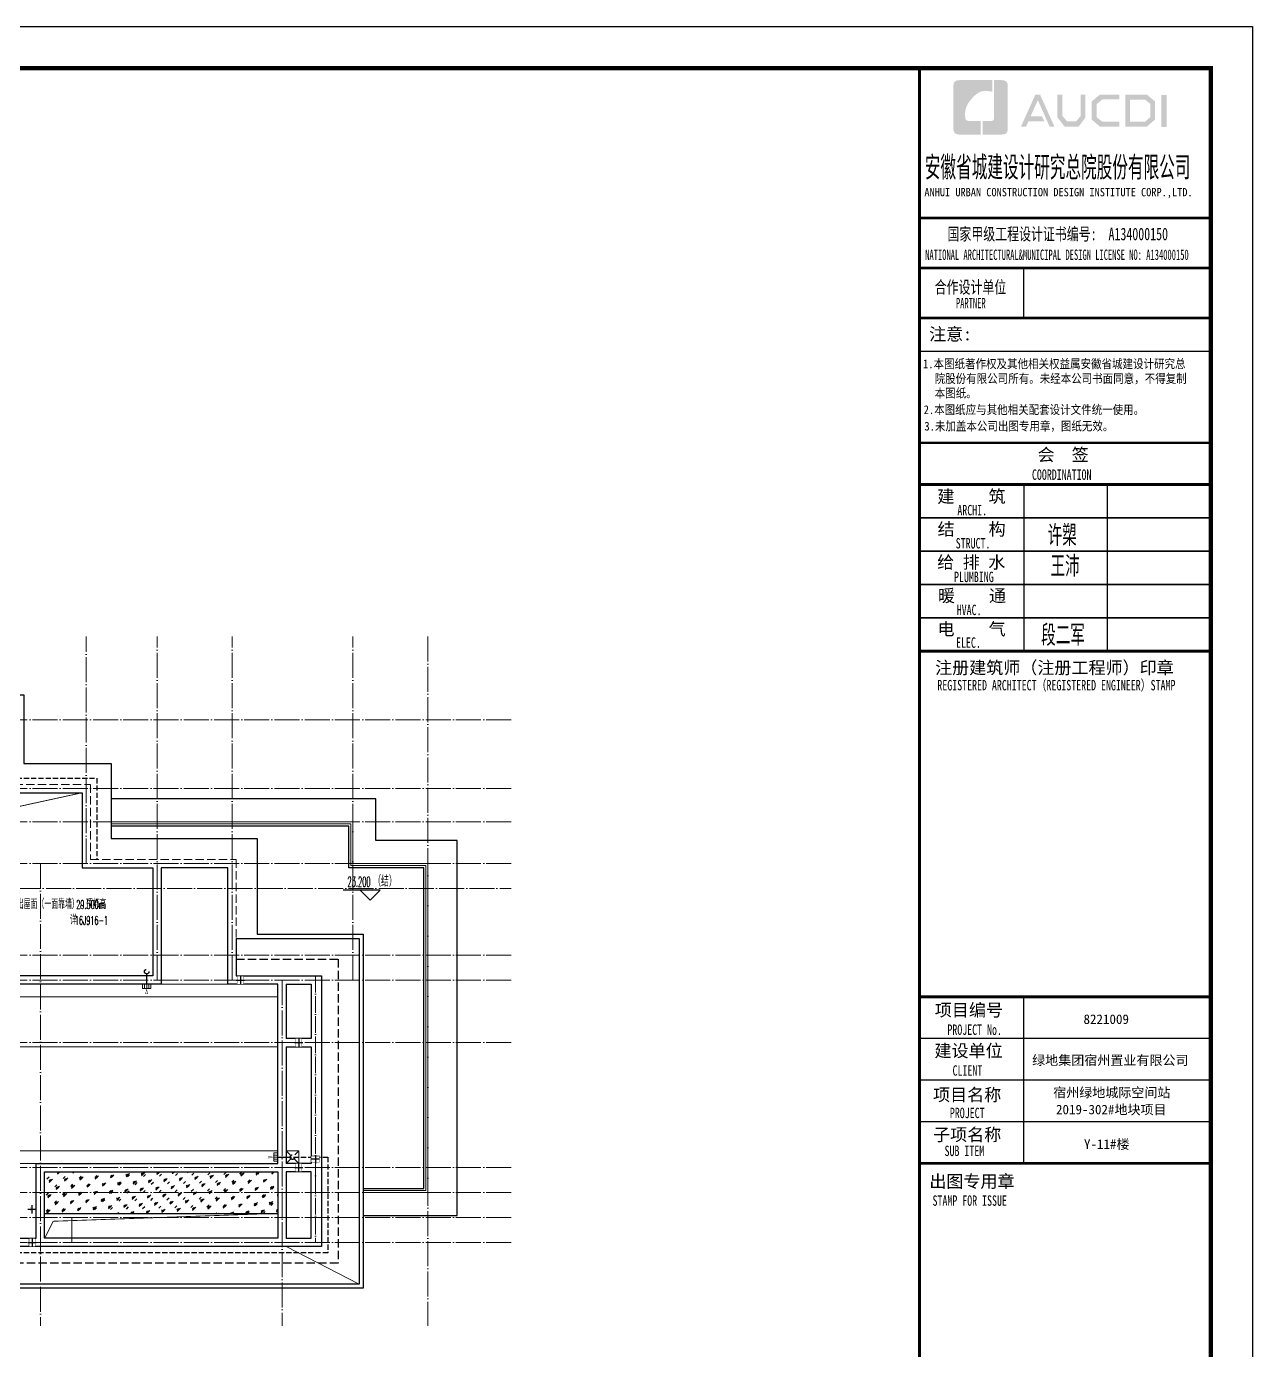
# Model space of a CAD drawing. Extents: x -518115 to 389031, y -231062 to 1628073.
# Drawn here: x 53681 to 83114, y 206813 to 238607 of the extents above; entities that cross this region are included whole.
import ezdxf

# ---------------------------------------------------------------- set-up
doc = ezdxf.new("R2010")
doc.units = 0
doc.header["$LTSCALE"] = 1000
doc.header["$MEASUREMENT"] = 0
for name, pattern in [('#P_--_20B1_001_t3$0$DASH', [0.35, 0.25, -0.1]), ('__DASH', [0.35, 0.25, -0.1]), ('DASH', [0.35, 0.25, -0.1]), ('DOTE', [2.42, 2, -0.2, 0.02, -0.2])]:
    doc.linetypes.add(name, pattern=pattern)
for name, color, linetype in [('DIM_ELEV', 3, 'Continuous'), ('PUB_TEXT', 4, 'Continuous'), ('ROOF', 183, 'Continuous'), ('VPIPE-凝结', 150, 'Continuous'), ('VPIPE-雨水', 4, 'DASH'), ('保温', 6, 'Continuous'), ('图框', 140, 'Continuous'), ('图签文字', 147, 'Continuous'), ('机电标识类', 1, 'Continuous'), ('污水', 3, 'Continuous'), ('看线', 251, 'Continuous')]:
    doc.layers.add(name, color=color, linetype=linetype)
for name, color, linetype, lineweight in [('DOTE', 19, 'DOTE', 9), ('图签', 147, 'Continuous', 18), ('平面-分水线', 214, 'Continuous', 15), ('平面-排水沟', 86, 'Continuous', 15), ('平面-栏杆', 135, 'Continuous', 15), ('平面-看线', 45, 'Continuous', 15), ('空调', 76, 'Continuous', 13)]:
    doc.layers.add(name, color=color, linetype=linetype, lineweight=lineweight)
doc.layers.add('yichutu', color=7, linetype='Continuous', true_color=0xffffff, plot=False)
doc.styles.add('_TCH_DIM', font='SIMPLEX.shx', dxfattribs={"width": 0.7, "bigfont": 'GBCBIG.shx'})
doc.styles.add('HT', font='')
doc.styles.add('宋体', font='', dxfattribs={"height": 50})
doc.styles.add('建筑图签-1', font='', dxfattribs={"width": 0.7})
doc.styles.add('建筑图签-2', font='TXT.shx', dxfattribs={"width": 0.5, "bigfont": 'HZTXT.shx'})
doc.styles.get('HT').set_extended_font_data('SimHei')
doc.styles.get('宋体').set_extended_font_data('SimSun')
doc.styles.get('建筑图签-1').set_extended_font_data('SimHei')

# ---------------------------------------------------------------- blocks, each defined once
blk = doc.blocks.new('GDGDGDSDA')
at = {"layer": 'DOTE', "linetype": 'DOTE', "ltscale": 0.3}
for p, q in [((461135, 370658), (461135, 376108)), ((462835, 367858), (462835, 376108)), ((464635, 367858), (464635, 376108)), ((467535, 367858), (467535, 376108)), ((469335, 376108), (469335, 359558)), ((471335, 374108), (417335, 374108)), ((471335, 372458), (417335, 372458)), ((471335, 371658), (417335, 371658)), ((471335, 370658), (417335, 370658)), ((460035, 370658), (460035, 359558)), ((417335, 370059), (471335, 370059)), ((471335, 368458), (417335, 368458)), ((471335, 367858), (417335, 367858)), ((465835, 367858), (465835, 359558)), ((471335, 366358), (417335, 366358)), ((471335, 363358), (417335, 363358)), ((466635, 363358), (466635, 362758)), ((471335, 362758), (417335, 362758)), ((471335, 362158), (417335, 362158)), ((460785, 362158), (460785, 361558)), ((471335, 361558), (417335, 361558))]:
    blk.add_line(p, q, dxfattribs=at)
blk = doc.blocks.new('院标1')
h = blk.add_hatch(color=150)
h.dxf.hatch_style = 1
h.set_gradient(color1=(33, 113, 253), color2=(33, 113, 253), tint=1, name='INVCURVED')
edge = h.paths.add_edge_path()
edge.add_spline(control_points=[(116373, 648379), (116379, 648379), (116382, 648379), (116391, 648379), (116391, 648379), (116391, 648379), (116616, 648379), (116616, 648379), (116616, 648379), (116616, 648379), (116616, 648054), (116616, 648054), (116616, 648054), (116616, 648054), (116108, 648054), (116108, 648054), (116108, 648054), (116028, 648054), (115963, 648111), (115963, 648199), (115963, 648199), (115963, 648199), (115963, 649215), (115963, 649215), (115963, 649215), (115963, 649295), (116018, 649360), (116108, 649360), (116108, 649360), (116108, 649360), (116897, 649360), (116897, 649360), (116897, 649360), (116897, 649360), (116897, 649080), (116897, 649080), (116897, 649080), (116897, 649080), (116566, 649140), (116356, 648859), (116356, 648859), (116245, 648719), (116240, 648545), (116247, 648466), (116247, 648466), (116254, 648386), (116247, 648466), (116247, 648466), (116247, 648466), (116247, 648466), (116258, 648374), (116373, 648379)], knot_values=[0, 0, 0, 0, 0.071429, 0.071429, 0.071429, 0.107143, 0.142857, 0.142857, 0.142857, 0.178571, 0.214286, 0.214286, 0.214286, 0.25, 0.285714, 0.285714, 0.285714, 0.321429, 0.357143, 0.357143, 0.357143, 0.392857, 0.428571, 0.428571, 0.428571, 0.464286, 0.5, 0.5, 0.5, 0.535714, 0.571429, 0.571429, 0.571429, 0.607143, 0.642857, 0.642857, 0.642857, 0.678571, 0.714286, 0.714286, 0.714286, 0.75, 0.785714, 0.785714, 0.785714, 0.821429, 0.857143, 0.857143, 0.857143, 0.928571, 1, 1, 1, 1], degree=3, periodic=0)
h = blk.add_hatch(color=150)
h.dxf.hatch_style = 1
h.set_gradient(color1=(33, 113, 253), color2=(33, 113, 253), tint=1, name='INVCURVED')
edge = h.paths.add_edge_path()
edge.add_spline(control_points=[(117268, 649215), (117268, 649215), (117268, 648199), (117268, 648199), (117268, 648199), (117268, 648114), (117212, 648054), (117123, 648054), (117123, 648054), (117123, 648054), (116663, 648054), (116663, 648054), (116663, 648054), (116663, 648054), (116663, 648379), (116663, 648379), (116663, 648379), (116663, 648379), (116865, 648379), (116865, 648379), (116865, 648379), (116907, 648379), (116941, 648413), (116941, 648455), (116941, 648455), (116941, 648455), (116941, 649360), (116941, 649360), (116941, 649360), (116941, 649360), (117123, 649360), (117123, 649360), (117123, 649360), (117204, 649360), (117268, 649306), (117268, 649215)], knot_values=[0, 0, 0, 0, 0.1, 0.1, 0.1, 0.15, 0.2, 0.2, 0.2, 0.25, 0.3, 0.3, 0.3, 0.35, 0.4, 0.4, 0.4, 0.45, 0.5, 0.5, 0.5, 0.55, 0.6, 0.6, 0.6, 0.65, 0.7, 0.7, 0.7, 0.75, 0.8, 0.8, 0.8, 0.9, 1, 1, 1, 1], degree=3, periodic=0)
blk = doc.blocks.new('TK')
at = {"layer": '图框'}
h = blk.add_hatch(color=256, dxfattribs=at)
h.paths.add_polyline_path([(547288, 547072), (547414, 547072), (547414, 546302), (547288, 546302)])
h.paths.add_polyline_path([(546536, 546956), (546536, 546430), (546896, 546430), (547020, 546536), (547020, 546855), (546900, 546956)], flags=16)
h.paths.add_polyline_path([(546418, 547074), (546418, 546311), (546940, 546311), (547138, 546482), (547138, 546910), (546943, 547074)])
h.paths.add_polyline_path([(546275, 547077), (546275, 546962), (545868, 546962), (545735, 546851), (545735, 546531), (545868, 546429), (546277, 546429), (546277, 546307), (545813, 546307), (545611, 546481), (545611, 546910), (545809, 547077)])
h.paths.add_polyline_path([(544792, 547075), (544912, 547075), (544912, 546565), (545026, 546433), (545237, 546433), (545351, 546565), (545351, 547075), (545465, 547075), (545465, 546528), (545301, 546311), (544963, 546311), (544792, 546530)])
h.paths.add_polyline_path([(544260, 547074), (544377, 547074), (544719, 546310), (544603, 546310), (544322, 546944), (544147, 546556), (544418, 546556), (544479, 546440), (544098, 546440), (544039, 546308), (543916, 546308)])
for p, q in [((541480, 544114), (548480, 544114)), ((541480, 544114), (548480, 544114)), ((541480, 542914), (548480, 542914))]:
    blk.add_line(p, q, dxfattribs=at)
blk.add_lwpolyline([(465375, 548714), (549475, 548714), (549475, 489314), (465375, 489314)], close=True, dxfattribs=at)
blk.add_lwpolyline([(465375, 548714), (549475, 548714), (549475, 489314), (465375, 489314)], close=True, dxfattribs=at)
at = {"layer": '图框', "const_width": 100}
blk.add_lwpolyline([(548475, 490314), (548475, 547714), (467875, 547714), (467875, 490314)], close=True, dxfattribs=at)
at = {"layer": '图框'}
for points, const_width in [([(541480, 490314), (541480, 547714)], 70), ([(541480, 544114), (548480, 544114)], 60), ([(541480, 542914), (548480, 542914)], 60), ([(541480, 542914), (548480, 542914)], 60), ([(543980, 542914), (543980, 541714)], 35), ([(541480, 541714), (548480, 541714)], 60), ([(541480, 541714), (548480, 541714)], 60), ([(541480, 540913), (548480, 540913)], 35), ([(541488, 538714), (548488, 538714)], 60), ([(541488, 537714), (548488, 537714)], 70), ([(541488, 537714), (548488, 537714)], 70), ([(543988, 537714), (543988, 533714)], 35), ([(545988, 537714), (545988, 533714)], 35), ([(541488, 536914), (548488, 536914)], 35), ([(541488, 536114), (548488, 536114)], 35), ([(541488, 535314), (548488, 535314)], 35), ([(541488, 534514), (548488, 534514)], 35), ([(541488, 533714), (548488, 533714)], 70), ([(541480, 525414), (548480, 525414)], 70), ([(541480, 525414), (548480, 525414)], 70), ([(543980, 521414), (543980, 525414)], 35), ([(541480, 524414), (548480, 524414)], 35), ([(541480, 523414), (548480, 523414)], 35), ([(541480, 522414), (548480, 522414)], 35), ([(548480, 521414), (541480, 521414)], 70)]:
    blk.add_lwpolyline(points, dxfattribs=dict(at, const_width=const_width))
blk.add_blockref('院标1', (426331, -101935))
for s, height, style, width, p in [('ANHUI URBAN CONSTRUCTION DESIGN INSTITUTE CORP.,LTD.', 200, '建筑图签-1', 0.91, (541598, 544636)), ('NATIONAL ARCHITECTURAL&MUNICIPAL DESIGN LICENSE NO: A134000150', 250, '建筑图签-1', 0.6, (541617, 543108)), ('PARTNER', 250, '建筑图签-1', 0.6, (542355, 541947)), ('1.本图纸著作权及其他相关权益属安徽省城建设计研究总', 210, 'HT', 0.88, (541566, 540507)), ('院股份有限公司所有。未经本公司书面同意，不得复制', 210, 'HT', 0.88, (541845, 540153)), ('本图纸。', 210, 'HT', 0.88, (541845, 539803)), (' 2.本图纸应与其他相关配套设计文件统一使用。 ', 210, 'HT', 0.88, (541455, 539406)), ('3.未加盖本公司出图专用章，图纸无效。', 210, 'HT', 0.88, (541598, 539011)), ('COORDINATION', 250, '建筑图签-1', 0.7, (544180, 537827)), ('ARCHI.', 250, '建筑图签-1', 0.7, (542389, 536975)), ('STRUCT.', 250, '建筑图签-1', 0.7, (542350, 536179)), ('PLUMBING', 250, '建筑图签-1', 0.7, (542309, 535372)), ('HVAC.', 250, '建筑图签-1', 0.7, (542374, 534579)), ('ELEC.', 250, '建筑图签-1', 0.7, (542358, 533794)), ('REGISTERED ARCHITECT（REGISTERED ENGINEER）STAMP', 250, '建筑图签-1', 0.7, (541909, 532772)), ('PROJECT No.', 250, '建筑图签-1', 0.7, (542150, 524499, -1799)), ('CLIENT', 250, '建筑图签-1', 0.7, (542274, 523520)), ('PROJECT', 250, '建筑图签-1', 0.7, (542209, 522500)), ('SUB ITEM', 250, '建筑图签-1', 0.7, (542082, 521589)), ('STAMP FOR ISSUE', 250, '建筑图签-1', 0.7, (541793, 520395))]:
    blk.add_text(s, height=height, dxfattribs=dict(at, style=style, width=width)).set_placement(p)
at = {"layer": '图签', "color": 2, "style": '宋体'}
for s, height, p in [('8221009', 229.3, (545417, 524761)), ('绿地集团宿州置业有限公司', 229.34, (544185, 523776)), ('宿州绿地城际空间站', 229.3, (544690, 523001)), ('2019-302#地块项目', 229.34, (544757, 522592)), ('Y-11#楼', 229.3, (545429, 521761))]:
    blk.add_text(s, height=height, dxfattribs=at).set_placement(p)
at = {"layer": '图签文字', "color": 7, "style": '建筑图签-1'}
for s, height, width, p in [('安徽省城建设计研究总院股份有限公司', 500, 0.55, (541608, 545091)), ('国家甲级工程设计证书编号:  A134000150', 300, 0.7, (542152, 543581)), ('合作设计单位', 300, 0.7, (541845, 542304))]:
    blk.add_text(s, height=height, dxfattribs=dict(at, width=width)).set_placement(p)
for s, p in [('注意:', (541711, 541177)), ('会  签', (544315, 538281)), ('建    筑', (541910, 537280)), ('结    构', (541914, 536493)), ('给 排 水', (541905, 535699)), ('暖    通', (541923, 534896)), ('电    气', (541913, 534096)), ('注册建筑师（注册工程师）印章', (541855, 533167)), ('项目编号', (541848, 524946)), ('建设单位', (541840, 523969)), ('项目名称', (541807, 522911)), ('子项名称', (541807, 521954)), ('出图专用章', (541716, 520832))]:
    blk.add_text(s, height=300, dxfattribs=at).set_placement(p)
at = {"layer": '图签文字', "color": 1, "style": '建筑图签-2', "width": 0.7}
for s, p in [('许槊', (544555, 536242)), ('王沛', (544626, 535501)), ('段二军', (544401, 533845))]:
    blk.add_text(s, height=500, dxfattribs=at).set_placement(p)
blk = doc.blocks.new('DFSFSF')
at = {"layer": '平面-分水线'}
for p, q in [((697142, 775568), (697142, 775668)), ((697342, 775668), (697143, 775668)), ((697342, 775568), (697143, 775568)), ((697193, 775568), (697193, 775668)), ((697243, 775568), (697243, 775668)), ((697292, 775568), (697292, 775668)), ((697342, 775668), (697342, 775568)), ((697342, 775568), (697342, 775668))]:
    blk.add_line(p, q, dxfattribs=at)
blk = doc.blocks.new('DFGDGDGD')
at = {"layer": '平面-分水线', "const_width": 10}
blk.add_lwpolyline([(697268, 775441), (697243, 775541), (697218, 775441)], close=True, dxfattribs=at)
blk.add_blockref('DFSFSF', (0, 0))
blk = doc.blocks.new('GGDGDGDG')
at = {"layer": '机电标识类', "color": 250, "linetype": 'DASH', "ltscale": 400}
for p, q in [((704193, 766390), (703993, 766390)), ((704093, 766290), (704093, 766490))]:
    blk.add_line(p, q, dxfattribs=at)
at = {"layer": '空调', "color": 1, "linetype": 'DASH', "const_width": 2}
blk.add_lwpolyline([(704043, 766390, 0.999999), (704143, 766390, 0.999999), (704043, 766390)], format="xyb", dxfattribs=at)
blk = doc.blocks.new('yct-841-594-84100-59399.9999999999-100-1000.0')
at = {"layer": 'yichutu', "color": 7, "true_color": 0xffffff}
blk.add_lwpolyline([(0, 0), (0, 59400), (84100, 59400), (84100, 0)], close=True, dxfattribs=at)
blk = doc.blocks.new('R5T6Y7TRF')
at = {"layer": '平面-分水线', "color": 4, "elevation": -134}
blk.add_lwpolyline([(392485, -26438), (392785, -26438), (392785, -26738), (392485, -26738)], close=True, dxfattribs=at)
for points in [[(392485, -26438), (392582, -26534)], [(392485, -26738), (392593, -26629)], [(392676, -26629), (392785, -26738)], [(392688, -26534), (392785, -26438)]]:
    blk.add_lwpolyline(points, dxfattribs=at)
blk = doc.blocks.new('GDGDGDRGDR')
at = {"linetype": '__DASH', "ltscale": 0.1}
blk.add_wipeout([(425935, 371533), (425735, 371533), (425735, 371383), (425935, 371383)], dxfattribs=at).dxf.layer = '污水'
at = {"layer": '机电标识类', "color": 250, "linetype": 'DASH', "ltscale": 400}
for p, q in [((425935, 371458), (425735, 371458)), ((425835, 371358), (425835, 371558))]:
    blk.add_line(p, q, dxfattribs=at)
at = {"layer": '污水', "linetype": '__DASH', "ltscale": 0.1, "const_width": 10}
blk.add_lwpolyline([(425935, 371533), (425735, 371533), (425735, 371383), (425935, 371383)], close=True, dxfattribs=at)

msp = doc.modelspace()

# ---------------------------------------------------------------- hatches: boundary and pattern name
at = {"layer": '保温', "linetype": 'Continuous', "ltscale": 10, "true_color": 0x636466}
h = msp.add_hatch(dxfattribs=at)
h.set_pattern_fill('玻璃1', color=251, scale=35, style=0)
h.set_pattern_definition([(45, (-407300, 14), (-171.45925, 171.45925), [78.4, -201.6]), (45, (-407266.4, 28), (-171.45925, 171.45925), [33.6, -246.4]), (45, (-407300, 28), (-171.45925, 171.45925), [56, -224]), (45, (-407283.2, 14), (188.0904, -188.0904), [70, -210]), (45, (-407300, -2e-10), (-171.45925, 171.45925), [112, -168]), (45, (-407300, 42), (-171.45925, 171.45925), [28, -252])])
h.paths.add_polyline_path([(59716.6, 210106.8), (59716.6, 211106.8), (54116.5, 211106.9), (54116.5, 210106.8)])

# ---------------------------------------------------------------- linework, layer by layer
at = {"color": 6, "const_width": 20}
for points in [[(52978, 215807), (53390.5, 219852.5), (55016.6, 220207)], [(54116.5, 209507), (54322.3, 209916.7), (59716.6, 210106.9)]]:
    msp.add_lwpolyline(points, dxfattribs=at)
at = {"layer": 'DIM_ELEV', "color": 251}
for p, q in [((62175, 217869.9), (61282.8, 217869.9)), ((61935, 217629.9), (61695, 217869.9)), ((61935, 217629.9), (62175, 217869.9))]:
    msp.add_line(p, q, dxfattribs=at)
at = {"layer": 'DOTE', "ltscale": 0.2}
msp.add_line((60616.6, 215807), (60616.6, 209407), dxfattribs=at)
at = {"layer": 'ROOF', "ltscale": 0.8}
for points in [[(40566.6, 211307), (40566.6, 216307), (42416.6, 216307), (42416.6, 219107), (45916.6, 219107), (45916.6, 220907), (48016.6, 220907), (48016.6, 222557), (53616.6, 222557), (53616.6, 220907), (55716.6, 220907), (55716.6, 219107), (59216.6, 219107), (59216.6, 216807), (59916.6, 216807)], [(52916.6, 220407), (52916.6, 221857), (48716.6, 221857), (48716.6, 220407), (49516.6, 220407), (49516.6, 217807.3), (47516.8, 217807.3), (47516.8, 218407), (43116.6, 218407), (43116.6, 215607), (41266.6, 215607), (41266.6, 211307.1), (47716.6, 211306.9), (47716.6, 209507), (53916.5, 209507), (53916.5, 211306.9), (59716.6, 211307.1), (59716.6, 215607), (58516.6, 215607), (58516.6, 218407), (56916.6, 218407), (56916.6, 215607), (52166.6, 215607)], [(52166.6, 216207), (52316.6, 216207), (52316.6, 220207), (55016.6, 220207), (55016.6, 218407), (56716.6, 218407), (56716.6, 215807), (52166.6, 215807)], [(59916.6, 216807), (61766.6, 216807), (61766.6, 212307), (61766.6, 212307), (61766.6, 208307), (39866.6, 208307), (39866.6, 209507), (38316.6, 209507)], [(58716.6, 216707), (61666.6, 216707), (61666.6, 208407), (39966.6, 208407), (39966.6, 209607), (38316.6, 209607)], [(58716.6, 216707), (58716.6, 215807), (59916.6, 215807)], [(59916.6, 215807), (60766.6, 215807), (60766.6, 209307), (59916.6, 209307)], [(59916.6, 215607), (60516.6, 215607), (60516.6, 214307), (59916.6, 214307)], [(59916.6, 215607), (59916.6, 214307)], [(60516.6, 214107), (60516.6, 211307), (59916.6, 211307)], [(59916.6, 214107), (60516.6, 214107)], [(59916.6, 214107), (59916.6, 211307)], [(59916.6, 209307), (40866.6, 209307), (40866.6, 211307), (40566.6, 211307)], [(59916.6, 209507), (60516.6, 209507), (60516.6, 211107), (59916.6, 211107)], [(59916.6, 211107), (59916.6, 209507)]]:
    msp.add_lwpolyline(points, dxfattribs=at)
at = {"layer": 'ROOF', "color": 251, "ltscale": 0.8, "true_color": 0x636466}
for points in [[(61766.6, 210057), (64016.6, 210057), (64016.6, 219057), (62066.6, 219057), (62066.6, 220057), (55716.6, 220057)], [(61766.6, 210707), (63216.6, 210707), (63216.6, 218407), (61416.6, 218407), (61416.6, 219407), (55716.6, 219407)]]:
    msp.add_lwpolyline(points, dxfattribs=at)
at = {"layer": 'ROOF', "linetype": '__DASH', "ltscale": 0.8}
msp.add_lwpolyline([(58716.6, 216207), (61166.6, 216207), (61166.6, 208907), (40466.6, 208907), (40466.6, 210107), (38316.6, 210107)], dxfattribs=at)
at = {"layer": 'ROOF', "ltscale": 0.8}
msp.add_lwpolyline([(54116.5, 209507), (54116.5, 211106.9), (59716.6, 211107), (59716.6, 209507)], close=True, dxfattribs=at)
at = {"layer": 'VPIPE-凝结'}
for p, q in [((56566.6, 215607), (56566.6, 215857)), ((59716.6, 211456.9), (60011.6, 211456.8))]:
    msp.add_line(p, q, dxfattribs=at)
at = {"layer": 'VPIPE-雨水'}
for centre in [(56566.6, 215912), (60066.6, 211456.8)]:
    msp.add_circle(centre, 55, dxfattribs=at)
at = {"layer": '保温', "color": 132, "linetype": 'Continuous', "ltscale": 10}
msp.add_line((54116.5, 210106.9), (59716.6, 210106.7), dxfattribs=at)
at = {"layer": '平面-排水沟'}
for p, q in [((58516.6, 215607), (56916.6, 215607)), ((59716.6, 215307), (52166.6, 215307)), ((52166.6, 214107), (59716.6, 214107)), ((59716.6, 211607.1), (41266.6, 211607.1)), ((53916.5, 211307.1), (47716.6, 211306.9)), ((59916.6, 209307), (61666.6, 208407))]:
    msp.add_line(p, q, dxfattribs=at)
at = {"layer": '平面-栏杆', "color": 251, "true_color": 0x636466}
for points in [[(61766.6, 210607), (63316.6, 210607), (63316.6, 218507), (61516.6, 218507), (61516.6, 219507), (55716.6, 219507)], [(61766.6, 210657), (63266.6, 210657), (63266.6, 218457), (61466.6, 218457), (61466.6, 219457), (55716.6, 219457)]]:
    msp.add_lwpolyline(points, dxfattribs=at)
at = {"layer": '平面-看线', "linetype": 'DASH', "ltscale": 0.8}
msp.add_lwpolyline([(40866.6, 211307), (41066.6, 211307), (41066.6, 215807), (42916.6, 215807), (42916.6, 218607), (46416.6, 218607), (46416.6, 220407), (48516.6, 220407), (48516.6, 222057), (53116.6, 222057), (53116.6, 220407), (55216.6, 220407), (55216.6, 218607), (58716.6, 218607), (58716.6, 216707)], dxfattribs=at)
at = {"layer": '看线', "color": 202, "linetype": '#P_--_20B1_001_t3$0$DASH', "ltscale": 0.5}
for points in [[(46266.6, 218607), (46266.6, 220557), (48366.6, 220557), (48366.6, 222207), (53266.6, 222207), (53266.6, 220557), (55366.6, 220557), (55366.6, 218607)], [(59916.6, 211457), (60916.6, 211457), (60916.6, 209157), (40716.6, 209157), (40716.6, 210357), (38316.6, 210357)]]:
    msp.add_lwpolyline(points, dxfattribs=at)

# ---------------------------------------------------------------- block references
for name, p in [('TK', (-466360.9, -310106.9)), ('GDGDGDSDA', (-406018.2, -152151.3))]:
    msp.add_blockref(name, p)
at = {"xscale": -1}
for name, p in [('DFGDGDGD', (753809.1, -560060.6)), ('GGDGDGDG', (757909.1, -556182.8))]:
    msp.add_blockref(name, p, dxfattribs=at)
at = {"rotation": 270}
msp.add_blockref('DFGDGDGD', (-715951, 908699.6), dxfattribs=at)
at = {"color": 2, "xscale": -1, "rotation": 359.999458445608}
msp.add_blockref('R5T6Y7TRF', (452701.7, 238040.7, 134.4), dxfattribs=at)
at = {"layer": 'yichutu'}
msp.add_blockref('yct-841-594-84100-59399.9999999999-100-1000.0', (-985.9, 179206.8), dxfattribs=at)

# ---------------------------------------------------------------- texts
at = {"layer": 'DIM_ELEV', "color": 7, "style": '_TCH_DIM'}
for s, height, width, p in [('23.200', 238, 0.494118, (61387, 217950)), ('（结）', 270.07, 0.7, (62003, 217950))]:
    msp.add_text(s, height=height, dxfattribs=dict(at, width=width)).set_placement(p)
at = {"layer": 'PUB_TEXT', "style": '_TCH_DIM'}
for s, height, width, p in [('排气道出屋面（一面靠墙），顶标高', 236.312, 0.7, (52950.1, 217415.5)), ('29.500m', 208.25, 0.494118, (54876.7, 217415.5)), ('详', 236.3, 0.7, (54722, 217038.2)), ('16J916-1', 208.25, 0.494118, (54842.4, 217038.2))]:
    msp.add_text(s, height=height, dxfattribs=dict(at, width=width)).set_placement(p)

# ---------------------------------------------------------------- next in the draw order: block references
at = {"xscale": -1}
for p, rotation in [((-312641.8, -210127.8), 270.0000000002001), ((-311241.8, -211627.8), 270.0000000002001), ((-365218.2, 582865.3), 180.0000000002001), ((-317641.8, -216427.8), 270.0000000002001)]:
    msp.add_blockref('GDGDGDRGDR', p, dxfattribs=dict(at, rotation=rotation))
at = {"rotation": 269.9999999997999}
msp.add_blockref('GDGDGDRGDR', (-311241.8, 637041.9), dxfattribs=at)

doc.saveas('drawing.dxf')
